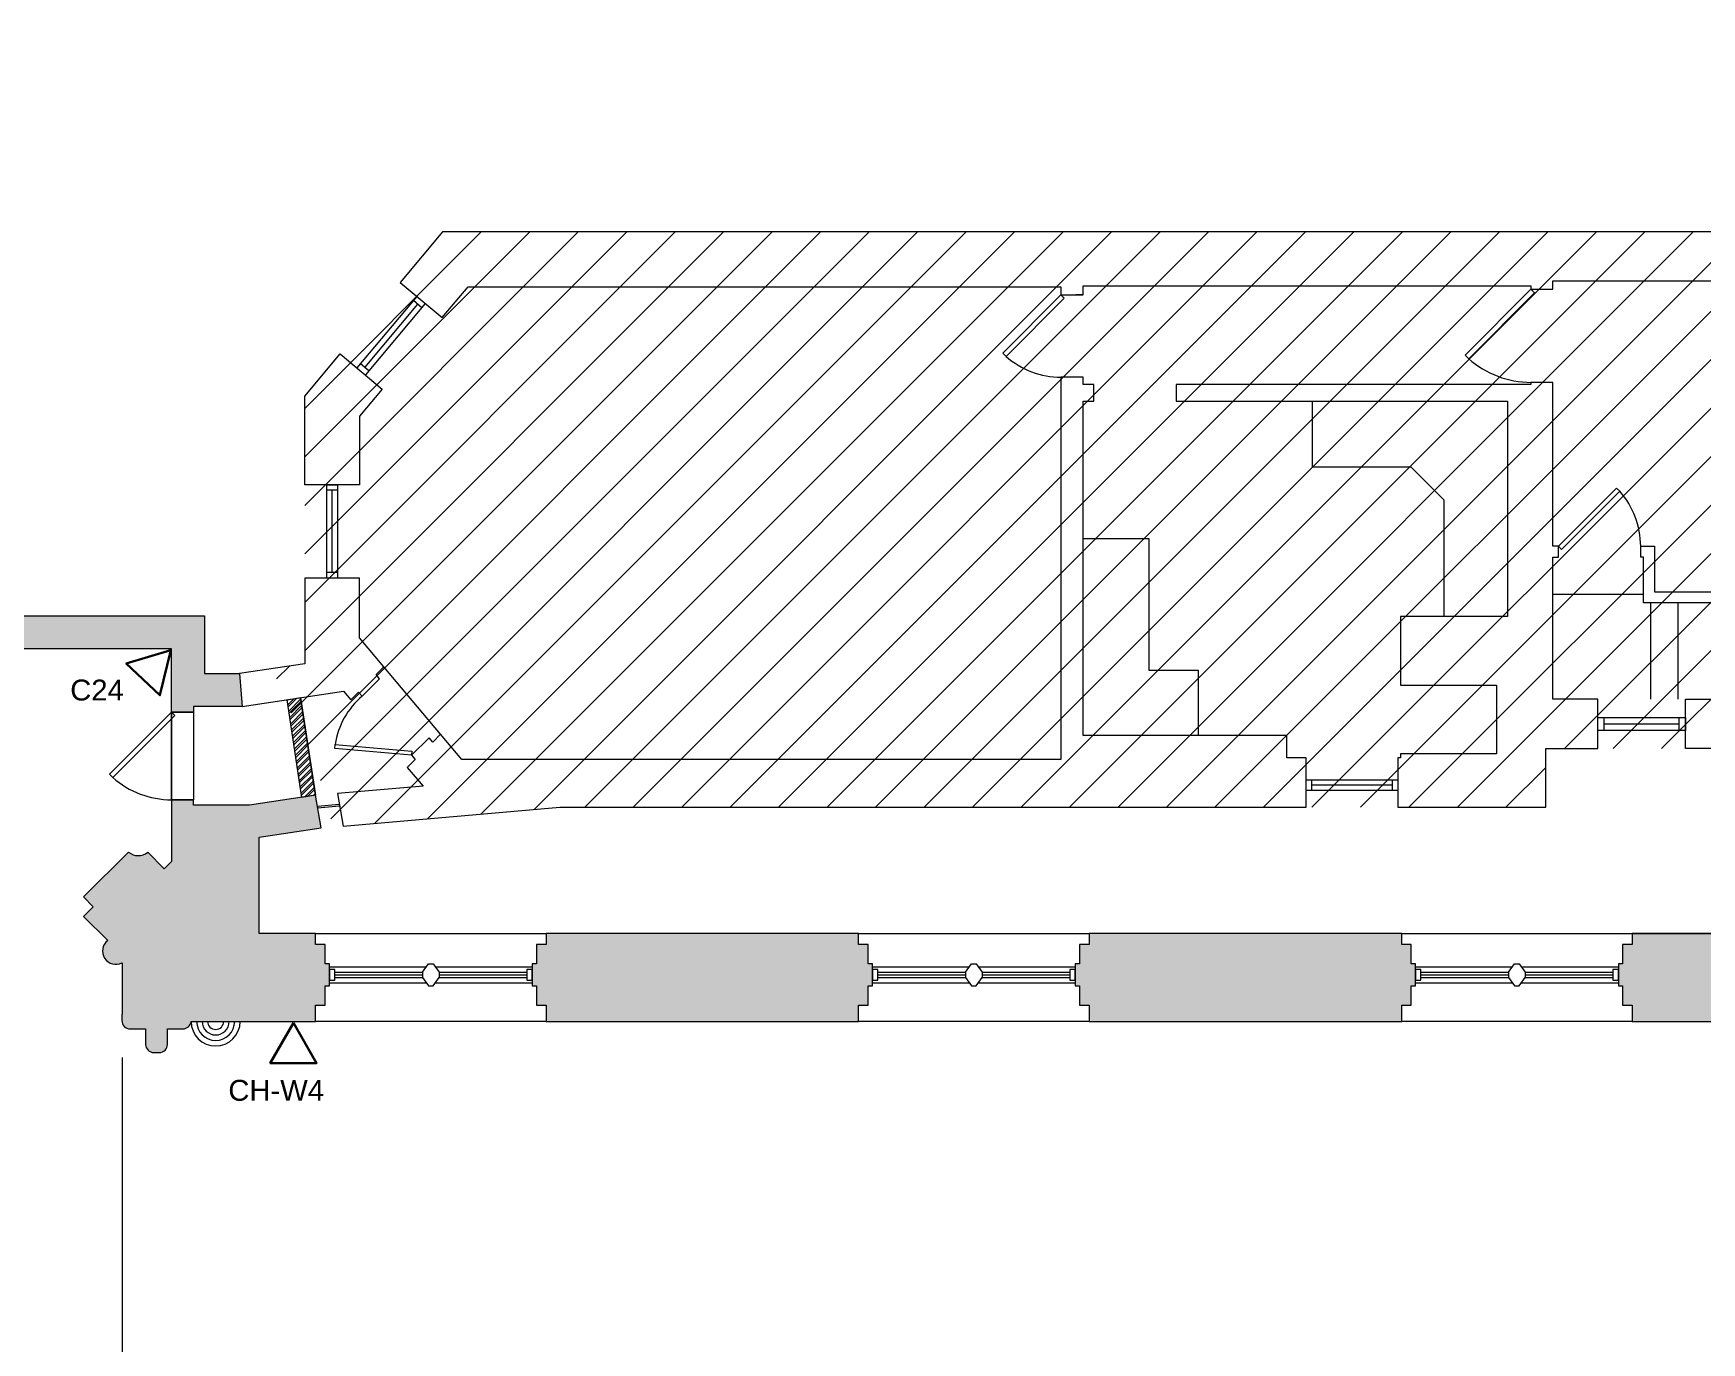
# Model space of a CAD drawing. Header units: inches. Extents: x 891 to 14187, y -1169 to 3232.
# Drawn here: x 5952 to 6561, y 2428 to 2905 of the extents above; entities that cross this region are included whole.
import ezdxf

# ---------------------------------------------------------------- set-up
doc = ezdxf.new("R2010")
doc.units = ezdxf.units.IN
doc.header["$MEASUREMENT"] = 0
doc.linetypes.add('IMPORT-IMPORT-HIDDEN2', pattern=[0.1875, 0.125, -0.0625])
doc.layers.add('_DROPS_IDFS', color=7, linetype='Continuous')
for name, color, linetype, lineweight in [('_OPTEC_LAYER', 1, 'Continuous', 30), ('A-CLNG-EXG', 7, 'Continuous', 9), ('A-DOOR-EXG', 7, 'Continuous', 9), ('A-DOOR-HEAD', 7, 'IMPORT-IMPORT-HIDDEN2', 9), ('A-Hatch', 7, 'Continuous', 9), ('A-HATCH-2 HR', 7, 'Continuous', 9), ('A-RECTORY - NIC', 7, 'Continuous', 9), ('A-STAIR-EX_G', 7, 'Continuous', 9), ('A-WALL-INT NEW', 7, 'Continuous', 9), ('EX-EXT-CORE', 7, 'Continuous', 9), ('EX-Windows', 7, 'Continuous', 9), ('MUC-LOW_WALL', 7, 'Continuous', 9), ('SPEAKER', 10, 'Continuous', 20)]:
    doc.layers.add(name, color=color, linetype=linetype, lineweight=lineweight)
doc.styles.add('Arial', font='arial.ttf', dxfattribs={"height": 7.623})

msp = doc.modelspace()

# ---------------------------------------------------------------- hatches: boundary and pattern name
at = {"layer": 'A-Hatch'}
for points in [[(5905, 2656.18), (5921.35, 2672.54), (5920.61, 2673.73), (5920.18, 2675.06), (5920.09, 2676.46), (5920.36, 2677.84), (5920.97, 2679.1), (5921.87, 2680.18), (5923, 2680.99), (6002.75, 2680.99), (6002.75, 2657.91), (6010.75, 2657.91), (6010.75, 2659.91), (6028.51, 2659.91), (6027.6, 2671.91), (6014.75, 2671.91), (6014.75, 2692.99), (5923, 2692.99), (5923, 2722.99), (5557.13, 2722.99), (5557.13, 2905.31), (5543.51, 2905.31), (5543.51, 2862.16), (5535.51, 2862.16), (5535.51, 2807.51), (5542.84, 2807.51), (5542.84, 2735.51), (5535.51, 2735.51), (5535.51, 2661.37), (5545.65, 2661.37), (5545.65, 2663.63), (5557.13, 2663.63), (5557.13, 2703.99), (5676.57, 2703.99), (5684.05, 2684.7), (5678.98, 2679.63), (5679.75, 2678.45), (5680.19, 2677.12), (5680.26, 2675.71), (5679.97, 2674.34), (5679.34, 2673.08), (5695.69, 2656.73), (5699.23, 2660.26), (5702.7, 2656.8), (5711.22, 2665.32), (5712.04, 2664.48), (5713.04, 2663.86), (5714.16, 2663.53), (5715.34, 2663.48), (5716.48, 2663.73), (5717.53, 2664.26), (5718.41, 2665.04), (5719.06, 2666.01), (5719.45, 2667.12), (5719.55, 2668.29), (5719.35, 2669.44), (5881.57, 2669.44), (5881.46, 2668.25), (5881.64, 2667.06), (5882.12, 2665.96), (5882.85, 2665), (5883.79, 2664.26), (5884.89, 2663.77), (5886.07, 2663.57), (5887.27, 2663.66), (5888.4, 2664.04), (5889.41, 2664.69), (5897.92, 2656.18), (5901.46, 2659.72)], [(6793.32, 2533.75), (6795.28, 2533.75), (6796.05, 2533.85), (6796.78, 2534.15), (6797.4, 2534.62), (6797.87, 2535.25), (6798.17, 2535.97), (6798.28, 2536.75), (6798.28, 2542.39), (6803.92, 2542.39), (6804.65, 2542.48), (6805.34, 2542.74), (6805.94, 2543.17), (6806.42, 2543.73), (6806.75, 2544.39), (6806.9, 2545.11), (6841.58, 2545.11), (6846.79, 2543.21), (6851.15, 2545.73), (6851.15, 2571.36), (6846.79, 2573.88), (6841.63, 2572), (6816.51, 2572), (6816.51, 2573.95), (6717.54, 2573.95), (6716.65, 2568.91), (6693.45, 2568.91), (6692.56, 2573.95), (6619.15, 2573.95), (6619.15, 2577.11), (6535.3, 2577.11), (6535.3, 2573.11), (6531.8, 2573.11), (6531.8, 2566.1), (6530.3, 2566.1), (6530.3, 2558.1), (6531.8, 2558.1), (6531.8, 2551.08), (6535.3, 2551.08), (6535.3, 2545.11), (6649.3, 2545.11), (6649.3, 2551.08), (6652.8, 2551.08), (6652.8, 2558.1), (6654.3, 2558.1), (6654.3, 2559.24), (6728.3, 2559.24), (6728.3, 2558.1), (6729.8, 2558.1), (6729.8, 2551.08), (6733.3, 2551.08), (6733.3, 2545.11), (6781.69, 2545.11), (6781.85, 2544.39), (6782.17, 2543.73), (6782.65, 2543.17), (6783.26, 2542.74), (6783.94, 2542.48), (6784.67, 2542.39), (6790.32, 2542.39), (6790.32, 2536.75), (6790.42, 2535.97), (6790.72, 2535.25), (6791.2, 2534.62), (6791.82, 2534.15), (6792.54, 2533.85)]]:
    msp.add_hatch(color=9, dxfattribs=at).paths.add_polyline_path(points)
h = msp.add_hatch(color=9, dxfattribs=at)
h.paths.add_polyline_path([(5998.28, 2533.75), (5999.05, 2533.85), (5999.78, 2534.15), (6000.4, 2534.62), (6000.87, 2535.25), (6001.17, 2535.97), (6001.28, 2536.75), (6001.28, 2542.39), (6006.92, 2542.39), (6007.65, 2542.48), (6008.34, 2542.74), (6008.94, 2543.17), (6009.42, 2543.73), (6009.75, 2544.39), (6009.9, 2545.11), (6055.3, 2545.11), (6055.3, 2551.08), (6058.8, 2551.08), (6058.8, 2558.1), (6060.3, 2558.1), (6060.3, 2566.1), (6058.8, 2566.1), (6058.8, 2573.11), (6055.3, 2573.11), (6055.3, 2577.11), (6034.75, 2577.11), (6034.75, 2612.31), (6057.32, 2615.73), (6055.23, 2627.55), (6031.22, 2623.91), (6010.75, 2623.91), (6010.75, 2625.91), (6002.75, 2625.91), (6002.75, 2603.4), (6000.11, 2600.76), (5994.08, 2606.78), (5993.01, 2606.11), (5991.82, 2605.7), (5990.56, 2605.56), (5989.31, 2605.72), (5988.12, 2606.15), (5987.06, 2606.83), (5970.7, 2590.48), (5974.24, 2586.94), (5970.7, 2583.41), (5979.48, 2574.63), (5978.63, 2573.79), (5978, 2572.76), (5977.65, 2571.62), (5977.59, 2570.42), (5977.83, 2569.24), (5978.35, 2568.16), (5979.12, 2567.24), (5980.09, 2566.54), (5981.2, 2566.09), (5982.39, 2565.93), (5983.58, 2566.07), (5984.7, 2566.5), (5984.67, 2545.39), (5984.78, 2544.61), (5985.08, 2543.89), (5985.55, 2543.27), (5986.17, 2542.79), (5986.9, 2542.49), (5987.67, 2542.39), (5993.32, 2542.39), (5993.32, 2536.75), (5993.42, 2535.97), (5993.72, 2535.25), (5994.2, 2534.62), (5994.82, 2534.15), (5995.54, 2533.85), (5996.32, 2533.75)])
h.paths.add_polyline_path([(6443.4, 2545.11), (6451.3, 2545.11), (6451.3, 2551.08), (6454.8, 2551.08), (6454.8, 2558.1), (6456.3, 2558.1), (6456.3, 2566.1), (6454.8, 2566.1), (6454.8, 2573.11), (6451.3, 2573.11), (6451.3, 2577.11), (6337.3, 2577.11), (6337.3, 2573.11), (6333.8, 2573.11), (6333.8, 2566.1), (6332.3, 2566.1), (6332.3, 2558.1), (6333.8, 2558.1), (6333.8, 2551.08), (6337.3, 2551.08), (6337.3, 2545.11)])
h.paths.add_polyline_path([(6253.3, 2545.11), (6253.3, 2551.08), (6256.8, 2551.08), (6256.8, 2558.1), (6258.3, 2558.1), (6258.3, 2566.1), (6256.8, 2566.1), (6256.8, 2573.11), (6253.3, 2573.11), (6253.3, 2577.11), (6139.3, 2577.11), (6139.3, 2573.11), (6135.8, 2573.11), (6135.8, 2566.1), (6134.3, 2566.1), (6134.3, 2558.1), (6135.8, 2558.1), (6135.8, 2551.08), (6139.3, 2551.08), (6139.3, 2545.11)])

# ---------------------------------------------------------------- linework, layer by layer
at = {"layer": '_DROPS_IDFS', "color": 1, "lineweight": 30}
for points in [[(6002.45, 2680.42), (5986.26, 2675.61), (5998.52, 2664)], [(6047.22, 2544.55), (6038.78, 2529.93), (6055.66, 2529.93)]]:
    msp.add_lwpolyline(points, close=True, dxfattribs=at)
at = {"layer": 'A-CLNG-EXG', "color": 8}
msp.add_line((5984.78, 2531.97), (5984.78, 2366.8), dxfattribs=at)
at = {"layer": 'A-DOOR-EXG', "color": 8}
msp.add_lwpolyline([(6002.75, 2657.91), (5980.12, 2635.28), (5981.38, 2634.03), (6004.01, 2656.65)], close=True, dxfattribs=at)
msp.add_arc((6002.82, 2658.29), 32.38, 228.53467, 269.87623, dxfattribs=at)
at = {"layer": 'A-DOOR-HEAD', "color": 8, "linetype": 'Continuous'}
for p, q in [((6002.75, 2657.91), (6010.75, 2657.91)), ((6002.75, 2625.91), (6002.75, 2657.91)), ((6010.75, 2657.91), (6010.75, 2625.91)), ((6010.75, 2625.91), (6002.75, 2625.91))]:
    msp.add_line(p, q, dxfattribs=at)
at = {"layer": 'A-HATCH-2 HR', "color": 8}
for p, q in [((6044.94, 2662.1), (6045.29, 2662.46)), ((6045.17, 2660.57), (6047.37, 2662.77)), ((6045.28, 2659.8), (6048.41, 2662.93)), ((6045.52, 2658.26), (6049.91, 2662.66)), ((6045.63, 2657.5), (6050.03, 2661.89)), ((6045.87, 2655.96), (6050.26, 2660.35)), ((6045.98, 2655.19), (6050.37, 2659.59)), ((6046.22, 2653.66), (6050.61, 2658.05)), ((6046.33, 2652.89), (6050.72, 2657.28)), ((6046.56, 2651.36), (6050.96, 2655.75)), ((6046.68, 2650.59), (6051.07, 2654.98)), ((6046.91, 2649.05), (6051.31, 2653.45)), ((6047.03, 2648.29), (6051.42, 2652.68)), ((6047.26, 2646.75), (6051.65, 2651.14)), ((6047.38, 2645.98), (6051.77, 2650.38)), ((6047.61, 2644.45), (6052, 2648.84)), ((6047.73, 2643.68), (6052.12, 2648.07)), ((6047.96, 2642.15), (6052.35, 2646.54)), ((6048.08, 2641.38), (6052.47, 2645.77)), ((6048.31, 2639.84), (6052.7, 2644.24)), ((6048.43, 2639.08), (6052.82, 2643.47)), ((6048.66, 2637.54), (6053.05, 2641.93)), ((6048.78, 2636.77), (6053.17, 2641.17)), ((6049.01, 2635.24), (6053.4, 2639.63)), ((6049.12, 2634.47), (6053.52, 2638.86)), ((6049.36, 2632.94), (6053.75, 2637.33)), ((6049.47, 2632.17), (6053.87, 2636.56)), ((6049.71, 2630.63), (6054.1, 2635.03)), ((6049.82, 2629.87), (6054.21, 2634.26)), ((6050.06, 2628.33), (6054.45, 2632.72)), ((6050.17, 2627.56), (6054.56, 2631.95)), ((6051.34, 2626.96), (6054.8, 2630.42)), ((6052.38, 2627.12), (6054.91, 2629.65)), ((6054.46, 2627.43), (6055.14, 2628.12))]:
    msp.add_line(p, q, dxfattribs=at)
at = {"layer": 'A-RECTORY - NIC', "color": 8}
for p, q in [((6046.41, 2657.61), (6221.76, 2832.96)), ((6051.33, 2768.6), (6115.69, 2832.96)), ((6051.33, 2750.93), (6133.37, 2832.96)), ((6051.33, 2733.25), (6151.04, 2832.96)), ((6051.33, 2715.57), (6168.72, 2832.96)), ((6051.33, 2697.89), (6186.4, 2832.96)), ((6051.33, 2680.22), (6204.08, 2832.96)), ((6051.73, 2645.26), (6239.43, 2832.96)), ((6057.05, 2632.9), (6257.11, 2832.96)), ((6060.8, 2618.98), (6274.79, 2832.96)), ((6076.87, 2617.36), (6292.47, 2832.96)), ((6101.56, 2832.96), (6086.11, 2814.55)), ((6096.22, 2619.04), (6310.14, 2832.96)), ((6965.02, 2832.96), (6101.56, 2832.96)), ((6115.58, 2620.72), (6327.82, 2832.96)), ((6134.93, 2622.39), (6345.5, 2832.96)), ((6153.42, 2623.2), (6363.18, 2832.96)), ((6171.1, 2623.2), (6380.85, 2832.96)), ((6188.78, 2623.2), (6398.53, 2832.96)), ((6206.45, 2623.2), (6416.21, 2832.96)), ((6224.13, 2623.2), (6433.89, 2832.96)), ((6241.81, 2623.2), (6451.57, 2832.96)), ((6259.49, 2623.2), (6469.24, 2832.96)), ((6277.16, 2623.2), (6486.92, 2832.96)), ((6294.84, 2623.2), (6504.6, 2832.96)), ((6312.52, 2623.2), (6522.28, 2832.96)), ((6330.2, 2623.2), (6539.95, 2832.96)), ((6347.88, 2623.2), (6557.63, 2832.96)), ((6365.55, 2623.2), (6575.31, 2832.96)), ((6383.23, 2623.2), (6592.99, 2832.96)), ((6400.91, 2623.2), (6610.66, 2832.96)), ((6418.59, 2623.2), (6628.34, 2832.96)), ((6436.26, 2623.2), (6646.02, 2832.96)), ((6453.94, 2623.2), (6663.7, 2832.96)), ((6471.62, 2623.2), (6681.38, 2832.96)), ((6510.68, 2644.59), (6699.05, 2832.96)), ((6528.36, 2644.59), (6716.73, 2832.96)), ((6546.04, 2644.59), (6734.41, 2832.96)), ((6086.11, 2814.55), (6101.43, 2801.69)), ((6101.43, 2801.69), (6110.89, 2812.96)), ((6110.89, 2812.96), (6327.08, 2812.96)), ((6327.08, 2812.96), (6327.08, 2809.95)), ((6335.11, 2809.95), (6335.11, 2813.27)), ((6335.11, 2813.27), (6498.45, 2813.27)), ((6498.45, 2813.27), (6498.45, 2812.06)), ((6498.45, 2812.06), (6506.45, 2812.06)), ((6506.45, 2812.06), (6506.45, 2815.04)), ((6506.45, 2815.04), (6609.15, 2815.04)), ((6092.24, 2809.4), (6070.38, 2783.36)), ((6092.49, 2806.59), (6073.2, 2783.6)), ((6095.3, 2806.83), (6073.45, 2780.79)), ((6094.02, 2805.3), (6090.95, 2807.87)), ((6327.08, 2809.95), (6335.11, 2809.95)), ((6335.11, 2809.95), (6332.44, 2809.95)), ((6051.33, 2773.1), (6064.26, 2788.5)), ((6064.26, 2788.5), (6079.58, 2775.64)), ((6074.73, 2782.32), (6071.67, 2784.89)), ((6335.11, 2779.95), (6327.08, 2779.95)), ((6327.08, 2779.95), (6327.08, 2640.57)), ((6335.11, 2777.27), (6335.11, 2779.95)), ((6079.58, 2775.64), (6071.33, 2765.82)), ((6339.05, 2777.27), (6335.11, 2777.27)), ((6339.05, 2771.27), (6339.05, 2777.27)), ((6498.45, 2777.27), (6369.05, 2777.27)), ((6369.05, 2777.27), (6369.05, 2771.27)), ((6506.45, 2778.06), (6498.45, 2778.06)), ((6498.45, 2778.06), (6498.45, 2777.27)), ((6506.45, 2718.33), (6506.45, 2778.06)), ((6051.33, 2740.75), (6051.33, 2773.1)), ((6335.11, 2649.35), (6335.11, 2771.27)), ((6335.11, 2771.27), (6339.05, 2771.27)), ((6369.05, 2771.27), (6489.83, 2771.27)), ((6418.62, 2771.27), (6418.62, 2747.27)), ((6489.83, 2771.27), (6489.83, 2692.68)), ((6071.33, 2765.82), (6071.33, 2740.75)), ((6418.62, 2747.27), (6454.62, 2747.27)), ((6454.62, 2747.27), (6466.64, 2735.25)), ((6071.33, 2740.75), (6051.33, 2740.75)), ((6059.33, 2740.75), (6063.33, 2740.75)), ((6059.33, 2706.75), (6059.33, 2740.75)), ((6063.33, 2738.75), (6059.33, 2738.75)), ((6061.33, 2708.75), (6061.33, 2738.75)), ((6063.33, 2740.75), (6063.33, 2706.75)), ((6466.64, 2735.25), (6466.64, 2692.68)), ((6335.11, 2721.15), (6359.11, 2721.15)), ((6359.11, 2721.15), (6359.11, 2673.15)), ((6508.45, 2718.33), (6506.45, 2718.33)), ((6506.45, 2662.59), (6506.45, 2714.33)), ((6506.45, 2714.33), (6508.45, 2714.33)), ((6508.45, 2714.33), (6508.45, 2718.33)), ((6538.45, 2714.33), (6538.45, 2718.33)), ((6538.45, 2718.33), (6543.45, 2718.33)), ((6539.45, 2714.33), (6538.45, 2714.33)), ((6539.45, 2697.71), (6539.45, 2714.33)), ((6543.45, 2718.33), (6543.45, 2701.71)), ((6063.33, 2708.75), (6059.33, 2708.75)), ((6071.33, 2706.75), (6051.33, 2706.75)), ((6051.33, 2706.75), (6051.33, 2675.51)), ((6063.33, 2706.75), (6059.33, 2706.75)), ((6071.33, 2684.95), (6071.33, 2706.75)), ((6543.45, 2701.71), (6571.29, 2701.71)), ((6539.45, 2700.78), (6506.45, 2700.78)), ((6571.29, 2697.71), (6539.45, 2697.71)), ((6542.04, 2697.71), (6542.04, 2662.59)), ((6552.04, 2697.71), (6552.04, 2662.59)), ((6489.83, 2692.68), (6450.86, 2692.68)), ((6450.86, 2692.68), (6450.86, 2667.68)), ((6080.18, 2674.42), (6071.33, 2684.95)), ((6051.33, 2675.51), (6027.6, 2671.91)), ((6041.08, 2669.97), (6045.79, 2674.67)), ((6077.34, 2671.58), (6080.18, 2674.42)), ((6078.63, 2670.04), (6077.34, 2671.58)), ((6100.83, 2649.81), (6080.18, 2674.42)), ((6359.11, 2673.15), (6377.11, 2673.15)), ((6377.11, 2673.15), (6377.11, 2649.35)), ((6028.51, 2659.91), (6065.41, 2665.51)), ((6068.09, 2662.32), (6070.95, 2665.19)), ((6070.95, 2665.19), (6072.24, 2663.65)), ((6072.24, 2663.65), (6078.63, 2670.04)), ((6450.86, 2667.68), (6485.83, 2667.68)), ((6485.83, 2667.68), (6485.83, 2642.68)), ((6522.82, 2662.59), (6506.45, 2662.59)), ((6522.82, 2644.59), (6522.82, 2662.59)), ((6554.82, 2644.59), (6554.82, 2662.59)), ((6554.82, 2662.59), (6568.82, 2662.59)), ((6522.82, 2651.23), (6522.82, 2655.94)), ((6522.82, 2655.94), (6554.82, 2655.94)), ((6525.18, 2651.23), (6525.18, 2655.94)), ((6525.18, 2653.59), (6552.47, 2653.59)), ((6552.47, 2651.23), (6552.47, 2655.94)), ((6554.82, 2655.94), (6554.82, 2651.23)), ((6096.7, 2648.51), (6090.31, 2642.12)), ((6097.99, 2646.97), (6096.7, 2648.51)), ((6100.83, 2649.81), (6097.99, 2646.97)), ((6108.58, 2640.57), (6100.83, 2649.81)), ((6409.44, 2649.35), (6335.11, 2649.35)), ((6409.44, 2641.2), (6409.44, 2649.35)), ((6554.82, 2651.23), (6522.82, 2651.23)), ((6091.6, 2640.58), (6088.73, 2637.72)), ((6090.31, 2642.12), (6091.6, 2640.58)), ((6327.08, 2640.57), (6108.58, 2640.57)), ((6416.44, 2641.2), (6409.44, 2641.2)), ((6416.44, 2623.2), (6416.44, 2641.2)), ((6450.86, 2641.2), (6449.86, 2641.2)), ((6449.86, 2641.2), (6449.86, 2623.2)), ((6485.83, 2642.68), (6450.86, 2642.68)), ((6450.86, 2642.68), (6450.86, 2641.2)), ((6503.83, 2623.2), (6503.83, 2644.59)), ((6503.83, 2644.59), (6522.82, 2644.59)), ((6568.82, 2644.59), (6554.82, 2644.59)), ((6088.73, 2637.72), (6094.46, 2630.89)), ((6489.3, 2623.2), (6503.83, 2637.74)), ((6094.46, 2630.89), (6063.25, 2628.16)), ((6063.25, 2628.16), (6065.34, 2616.3)), ((6416.44, 2629.27), (6416.44, 2633.2)), ((6416.44, 2633.2), (6449.86, 2633.2)), ((6449.86, 2629.27), (6416.44, 2629.27)), ((6418.41, 2633.2), (6418.41, 2629.27)), ((6447.89, 2631.24), (6418.41, 2631.24)), ((6447.89, 2633.2), (6447.89, 2629.27)), ((6449.86, 2633.2), (6449.86, 2629.27)), ((6063.94, 2624.21), (6055.94, 2623.51)), ((6055.94, 2623.51), (6056.03, 2623.01)), ((6056.03, 2623.01), (6064.03, 2623.71)), ((6064.03, 2623.71), (6063.94, 2624.21)), ((6065.34, 2616.3), (6144.29, 2623.2)), ((6144.29, 2623.2), (6416.44, 2623.2)), ((6449.86, 2623.2), (6503.83, 2623.2))]:
    msp.add_line(p, q, dxfattribs=at)
for points in [[(6498.45, 2812.06), (6474.4, 2788.02), (6475.74, 2786.69), (6499.78, 2810.73)], [(6498.45, 2812.06), (6474.4, 2788.02), (6475.74, 2786.69), (6499.78, 2810.73)], [(6327.08, 2809.95), (6305.87, 2788.74), (6307.05, 2787.56), (6328.26, 2808.78)]]:
    msp.add_lwpolyline(points, close=True, dxfattribs=at)
at = {"layer": 'A-RECTORY - NIC', "color": 8, "flags": 128}
for points in [[(6508.45, 2718.33), (6529.66, 2739.54), (6530.84, 2738.36), (6509.62, 2717.15)], [(6090.31, 2642.12), (6062.31, 2644.57), (6062.44, 2646.12), (6090.44, 2643.67)]]:
    msp.add_lwpolyline(points, close=True, dxfattribs=at)
at = {"layer": 'A-RECTORY - NIC', "color": 8}
for centre, radius, start, end in [((6327.15, 2810.31), 30.36, 228.53467, 269.87623), ((6498.52, 2812.47), 34.4, 228.53467, 269.87623), ((6498.52, 2812.47), 34.4, 228.53467, 269.87623), ((6508.09, 2718.26), 30.36, 0.12377, 41.46533), ((6090.57, 2641.9), 28.44, 130.12377, 171.46533)]:
    msp.add_arc(centre, radius, start, end, dxfattribs=at)
at = {"layer": 'A-STAIR-EX_G', "color": 8}
msp.add_line((6002.75, 2657.91), (6002.75, 2625.91), dxfattribs=at)
at = {"layer": 'A-WALL-INT NEW', "color": 8}
for p, q in [((6044.89, 2662.39), (6049.83, 2663.14)), ((6050.29, 2626.8), (6044.89, 2662.39)), ((6050.29, 2626.8), (6044.89, 2662.39)), ((6055.23, 2627.55), (6049.83, 2663.14)), ((6049.83, 2663.14), (6055.23, 2627.55)), ((6055.23, 2627.55), (6050.29, 2626.8))]:
    msp.add_line(p, q, dxfattribs=at)
at = {"layer": 'A-WALL-INT NEW', "color": 135, "lineweight": 20}
for p, q in [((6010.75, 2657.91), (6002.75, 2657.91)), ((6002.75, 2625.91), (6010.75, 2625.91))]:
    msp.add_line(p, q, dxfattribs=at)
at = {"layer": 'EX-EXT-CORE', "color": 8}
for p, q in [((6065.41, 2665.51), (6068.09, 2662.32)), ((5984.7, 2566.5), (5984.7, 2547.74))]:
    msp.add_line(p, q, dxfattribs=at)
at = {"layer": 'EX-EXT-CORE', "color": 8, "flags": 128}
for points in [[(5557.13, 2905.31), (5557.13, 2722.99), (5923, 2722.99), (5923, 2692.99), (6014.75, 2692.99), (6014.75, 2671.91), (6027.6, 2671.91), (6028.51, 2659.91), (6010.75, 2659.91), (6010.75, 2657.91), (6002.75, 2657.91), (6002.75, 2680.99), (5923, 2680.99)], [(6009.9, 2545.11), (6055.3, 2545.11), (6055.3, 2551.08), (6058.8, 2551.08), (6058.8, 2558.1), (6060.3, 2558.1), (6060.3, 2566.1), (6058.8, 2566.1), (6058.8, 2573.11), (6055.3, 2573.11), (6055.3, 2577.11), (6034.75, 2577.11), (6034.75, 2612.31), (6057.32, 2615.73), (6055.23, 2627.55), (6031.22, 2623.91), (6010.75, 2623.91), (6010.75, 2625.91), (6002.75, 2625.91), (6002.75, 2603.4), (6000.11, 2600.76), (5994.08, 2606.78)], [(5987.06, 2606.83), (5970.7, 2590.48), (5974.24, 2586.94), (5970.7, 2583.41), (5979.48, 2574.63)], [(6535.3, 2577.11), (6535.3, 2573.11), (6531.8, 2573.11), (6531.8, 2566.1), (6530.3, 2566.1), (6530.3, 2558.1), (6531.8, 2558.1), (6531.8, 2551.08), (6535.3, 2551.08), (6535.3, 2545.11), (6649.3, 2545.11), (6649.3, 2551.08), (6652.8, 2551.08), (6652.8, 2558.1), (6654.3, 2558.1), (6654.3, 2559.24), (6728.3, 2559.24), (6728.3, 2558.1), (6729.8, 2558.1), (6729.8, 2551.08), (6733.3, 2551.08), (6733.3, 2545.11), (6781.69, 2545.11)], [(6619.15, 2577.11), (6535.3, 2577.11), (6619.15, 2577.11)], [(5984.67, 2547.35), (5984.67, 2546.37), (5984.67, 2545.39)], [(5987.67, 2542.39), (5993.32, 2542.39), (5993.32, 2536.75)], [(6001.28, 2536.75), (6001.28, 2542.39), (6006.92, 2542.39)], [(5996.32, 2533.75), (5997.3, 2533.75), (5998.28, 2533.75)]]:
    msp.add_lwpolyline(points, dxfattribs=at)
for points in [[(6256.8, 2558.1), (6258.3, 2558.1), (6258.3, 2566.1), (6256.8, 2566.1), (6256.8, 2573.11), (6253.3, 2573.11), (6253.3, 2577.11), (6139.3, 2577.11), (6139.3, 2573.11), (6135.8, 2573.11), (6135.8, 2566.1), (6134.3, 2566.1), (6134.3, 2558.1), (6135.8, 2558.1), (6135.8, 2551.08), (6139.3, 2551.08), (6139.3, 2545.11), (6253.3, 2545.11), (6253.3, 2551.08), (6256.8, 2551.08)], [(6454.8, 2558.1), (6456.3, 2558.1), (6456.3, 2566.1), (6454.8, 2566.1), (6454.8, 2573.11), (6451.3, 2573.11), (6451.3, 2577.11), (6337.3, 2577.11), (6337.3, 2573.11), (6333.8, 2573.11), (6333.8, 2566.1), (6332.3, 2566.1), (6332.3, 2558.1), (6333.8, 2558.1), (6333.8, 2551.08), (6337.3, 2551.08), (6337.3, 2545.11), (6451.3, 2545.11), (6451.3, 2551.08), (6454.8, 2551.08)]]:
    msp.add_lwpolyline(points, close=True, dxfattribs=at)
at = {"layer": 'EX-EXT-CORE', "color": 8}
for centre, radius, start, end in [((5990.61, 2611.15), 5.58, 230.56724, 308.52635), ((5982.42, 2570.78), 4.84, 127.4194, 298.03007), ((5987.67, 2547.35), 3, 172.41443, 180), ((5987.67, 2545.39), 3, 180, 270), ((6006.92, 2545.39), 3, 270, 354.69707), ((5996.32, 2536.75), 3, 180, 270), ((5998.28, 2536.75), 3, 270, 0)]:
    msp.add_arc(centre, radius, start, end, dxfattribs=at)
at = {"layer": 'EX-Windows', "color": 8}
for p, q in [((6062.3, 2564.1), (6060.3, 2564.1)), ((6060.3, 2564.1), (6060.3, 2560.1)), ((6062.3, 2560.1), (6062.3, 2564.1)), ((6062.3, 2563.1), (6094.3, 2563.1)), ((6062.3, 2562.1), (6094.3, 2562.1)), ((6062.3, 2561.1), (6094.3, 2561.1)), ((6094.3, 2563.1), (6096.4, 2566.1)), ((6094.3, 2563.1), (6094.3, 2561.1)), ((6094.3, 2561.1), (6096.4, 2558.1)), ((6096.4, 2566.1), (6098.2, 2566.1)), ((6098.2, 2566.1), (6100.3, 2563.1)), ((6098.2, 2558.1), (6100.3, 2561.1)), ((6100.3, 2563.1), (6132.3, 2563.1)), ((6100.3, 2563.1), (6100.3, 2561.1)), ((6100.3, 2562.1), (6132.3, 2562.1)), ((6100.3, 2561.1), (6132.3, 2561.1)), ((6134.3, 2564.1), (6132.3, 2564.1)), ((6132.3, 2564.1), (6132.3, 2560.1)), ((6134.3, 2560.1), (6134.3, 2564.1)), ((6260.3, 2564.1), (6258.3, 2564.1)), ((6258.3, 2564.1), (6258.3, 2560.1)), ((6260.3, 2560.1), (6260.3, 2564.1)), ((6260.3, 2563.1), (6292.3, 2563.1)), ((6260.3, 2562.1), (6292.3, 2562.1)), ((6260.3, 2561.1), (6292.3, 2561.1)), ((6292.3, 2563.1), (6294.4, 2566.1)), ((6292.3, 2563.1), (6292.3, 2561.1)), ((6292.3, 2561.1), (6294.4, 2558.1)), ((6294.4, 2566.1), (6296.2, 2566.1)), ((6296.2, 2566.1), (6298.3, 2563.1)), ((6296.2, 2558.1), (6298.3, 2561.1)), ((6298.3, 2563.1), (6330.3, 2563.1)), ((6298.3, 2563.1), (6298.3, 2561.1)), ((6298.3, 2562.1), (6330.3, 2562.1)), ((6298.3, 2561.1), (6330.3, 2561.1)), ((6332.3, 2564.1), (6330.3, 2564.1)), ((6330.3, 2564.1), (6330.3, 2560.1)), ((6332.3, 2560.1), (6332.3, 2564.1)), ((6458.3, 2564.1), (6456.3, 2564.1)), ((6456.3, 2564.1), (6456.3, 2560.1)), ((6458.3, 2560.1), (6458.3, 2564.1)), ((6458.3, 2563.1), (6490.3, 2563.1)), ((6458.3, 2562.1), (6490.3, 2562.1)), ((6458.3, 2561.1), (6490.3, 2561.1)), ((6490.3, 2563.1), (6492.4, 2566.1)), ((6490.3, 2563.1), (6490.3, 2561.1)), ((6490.3, 2561.1), (6492.4, 2558.1)), ((6492.4, 2566.1), (6494.2, 2566.1)), ((6494.2, 2566.1), (6496.3, 2563.1)), ((6494.2, 2558.1), (6496.3, 2561.1)), ((6496.3, 2563.1), (6528.3, 2563.1)), ((6496.3, 2563.1), (6496.3, 2561.1)), ((6496.3, 2562.1), (6528.3, 2562.1)), ((6496.3, 2561.1), (6528.3, 2561.1)), ((6530.3, 2564.1), (6528.3, 2564.1)), ((6528.3, 2564.1), (6528.3, 2560.1)), ((6530.3, 2560.1), (6530.3, 2564.1)), ((6060.3, 2560.1), (6062.3, 2560.1)), ((6096.4, 2558.1), (6098.2, 2558.1)), ((6132.3, 2560.1), (6134.3, 2560.1)), ((6258.3, 2560.1), (6260.3, 2560.1)), ((6294.4, 2558.1), (6296.2, 2558.1)), ((6330.3, 2560.1), (6332.3, 2560.1)), ((6456.3, 2560.1), (6458.3, 2560.1)), ((6492.4, 2558.1), (6494.2, 2558.1)), ((6528.3, 2560.1), (6530.3, 2560.1))]:
    msp.add_line(p, q, dxfattribs=at)
at = {"layer": 'MUC-LOW_WALL', "color": 8}
for p, q in [((6055.3, 2577.11), (6139.3, 2577.11)), ((6253.3, 2577.11), (6337.3, 2577.11)), ((6451.3, 2577.11), (6535.3, 2577.11)), ((6095.6, 2564.95), (6060.3, 2564.95)), ((6134.3, 2564.95), (6099, 2564.95)), ((6293.6, 2564.95), (6258.3, 2564.95)), ((6332.3, 2564.95), (6297, 2564.95)), ((6491.6, 2564.95), (6456.3, 2564.95)), ((6530.3, 2564.95), (6495, 2564.95)), ((6060.3, 2559.24), (6095.6, 2559.24)), ((6099, 2559.24), (6134.3, 2559.24)), ((6258.3, 2559.24), (6293.6, 2559.24)), ((6297, 2559.24), (6332.3, 2559.24)), ((6456.3, 2559.24), (6491.6, 2559.24)), ((6495, 2559.24), (6530.3, 2559.24)), ((6139.3, 2545.11), (6055.3, 2545.11)), ((6337.3, 2545.11), (6253.3, 2545.11)), ((6535.3, 2545.11), (6451.3, 2545.11))]:
    msp.add_line(p, q, dxfattribs=at)
at = {"layer": 'SPEAKER', "color": 3}
for radius in [8.94, 6.94, 4.94, 2.93]:
    msp.add_arc((6018.85, 2545.11), radius, 180, 360, dxfattribs=at)

# ---------------------------------------------------------------- texts
at = {"layer": '_OPTEC_LAYER', "char_height": 7.623, "attachment_point": 1, "style": 'Arial'}
for s, insert in [('C24', (5965.82, 2669.73)), ('CH-W4', (6023.47, 2523.81))]:
    msp.add_mtext_dynamic_manual_height_columns(s, width=5.9059, gutter_width=1, heights=[1.2], dxfattribs=dict(at, insert=insert))

doc.saveas('drawing.dxf')
